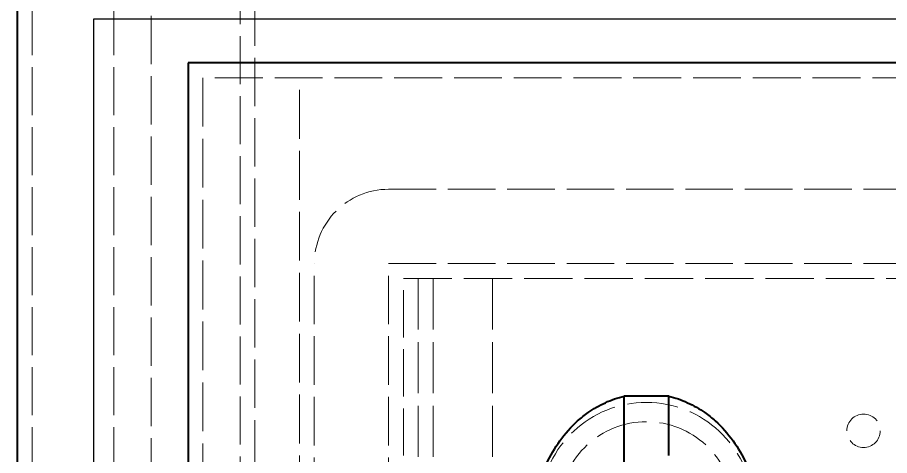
# Model space of a CAD drawing. Header units: millimetres. Extents: x 0 to 2523, y 0 to 1782.
# Drawn here: x 785.3 to 902.8, y 1027.4 to 1086.4 of the extents above; entities that cross this region are included whole.
import ezdxf

# ---------------------------------------------------------------- set-up
doc = ezdxf.new("R2010")
doc.units = ezdxf.units.MM
doc.header["$LTSCALE"] = 3
doc.linetypes.add('DASHED', pattern=[0.2067, 0.1654, -0.0413])
for name, color, linetype, lineweight in [('가려진 것(ISO)', 2, 'DASHED', 18), ('가려진 좁은 것(ISO)', 2, 'DASHED', 18), ('가시적인 것(ISO)', 3, 'Continuous', 40), ('상세 경계(JIS)', 7, 'Continuous', 25)]:
    doc.layers.add(name, color=color, linetype=linetype, lineweight=lineweight)

# ---------------------------------------------------------------- blocks, each defined once
blk = doc.blocks.new('2dDetail0')
at = {"layer": '상세 경계(JIS)', "flags": 128}
blk.add_lwpolyline([(265.179, 284.16), (378.068, 284.16), (378.068, 362.049), (265.179, 362.049), (265.179, 284.16)], dxfattribs=at)

msp = doc.modelspace()

# ---------------------------------------------------------------- linework, layer by layer
at = {"layer": '가려진 것(ISO)', "ltscale": 13.022854}
for p, q in [((787.2766, 435.233), (787.2766, 1291.233)), ((798.2766, 435.233), (798.2766, 1291.233))]:
    msp.add_line(p, q, dxfattribs=at)
at = {"layer": '가려진 것(ISO)', "ltscale": 13.096617}
msp.add_line((803.2766, 1265.233), (803.2766, 461.233), dxfattribs=at)
at = {"layer": '가려진 것(ISO)', "ltscale": 13.03146}
msp.add_line((815.2766, 463.233), (815.2766, 1263.233), dxfattribs=at)
at = {"layer": '가려진 것(ISO)', "ltscale": 13.098612}
msp.add_line((817.2766, 465.233), (817.2766, 1261.233), dxfattribs=at)
at = {"layer": '가려진 것(ISO)', "ltscale": 13.223674}
for p, q in [((810.2766, 1078.233), (810.2766, 873.233)), ((823.2766, 873.233), (823.2766, 1078.233))]:
    msp.add_line(p, q, dxfattribs=at)
at = {"layer": '가려진 것(ISO)', "ltscale": 12.986021}
msp.add_line((1116.2766, 1078.233), (810.2766, 1078.233), dxfattribs=at)
at = {"layer": '가려진 것(ISO)', "ltscale": 12.901145}
for p, q in [((835.2766, 1063.233), (1091.2766, 1063.233)), ((835.2766, 1053.233), (1091.2766, 1053.233))]:
    msp.add_line(p, q, dxfattribs=at)
at = {"layer": '가려진 것(ISO)', "ltscale": 13.155773}
for p, q in [((825.2766, 898.233), (825.2766, 1053.233)), ((835.2766, 898.233), (835.2766, 1053.233))]:
    msp.add_line(p, q, dxfattribs=at)
at = {"layer": '가려진 것(ISO)', "ltscale": 12.816269}
msp.add_line((837.2766, 900.233), (837.2766, 1051.233), dxfattribs=at)
at = {"layer": '가려진 것(ISO)', "ltscale": 13.109228}
msp.add_line((837.2766, 1051.233), (1089.2766, 1051.233), dxfattribs=at)
at = {"layer": '가려진 것(ISO)', "ltscale": 13.822656}
for p, q in [((839.2766, 1051.233), (839.2766, 991.233)), ((849.2766, 1051.233), (849.2766, 991.233))]:
    msp.add_line(p, q, dxfattribs=at)
at = {"layer": '가려진 것(ISO)', "ltscale": 11.399102}
msp.add_circle((899.2766, 1030.733), 2.25, dxfattribs=at)
at = {"layer": '가려진 것(ISO)', "ltscale": 12.665669}
msp.add_arc((835.2766, 1053.233), 10, 90, 180, dxfattribs=at)
at = {"layer": '가려진 것(ISO)', "ltscale": 13.887634}
msp.add_arc((870.0266, 1020.1944), 14.3563, 4.077049, 175.922951, dxfattribs=at)
at = {"layer": '가려진 것(ISO)', "ltscale": 14.144746}
msp.add_arc((870.0266, 1020.1944), 11.7563, 4.505593, 175.494407, dxfattribs=at)
at = {"layer": '가려진 좁은 것(ISO)', "ltscale": 13.822656}
msp.add_line((841.2766, 1051.233), (841.2766, 991.233), dxfattribs=at)
at = {"layer": '가시적인 것(ISO)'}
for p, q in [((785.2766, 433.233), (785.2766, 1293.233)), ((1118.2766, 1080.233), (808.2766, 1080.233)), ((808.2766, 1080.233), (808.2766, 871.233)), ((873.0266, 1035.384), (867.0266, 1035.384)), ((867.0266, 1027.4016), (867.0266, 1035.384)), ((873.0266, 1027.4016), (873.0266, 1035.384)), ((867.0266, 1020.8529), (867.0266, 1027.4016))]:
    msp.add_line(p, q, dxfattribs=at)
for points, knots in [([(856.563, 1026.2979), (857.0665, 1027.3823), (857.6668, 1028.4219), (859.0658, 1030.3628), (859.8624, 1031.2608), (861.1978, 1032.4588), (861.6656, 1032.8326), (862.8879, 1033.6942), (863.6667, 1034.144), (864.8925, 1034.7018), (865.3091, 1034.8677), (866.1583, 1035.1579), (866.5899, 1035.282), (867.0266, 1035.384)], [-1.4373876, -1.4373876, -1.4373876, -1.4373876, -1.07799796, -1.07799796, -0.71829101, -0.71829101, -0.53864198, -0.53864198, -0.26919777, -0.26919777, -0.13451784, -0.13451784, -0.000001, -0.000001, -0.000001, -0.000001]), ([(873.0266, 1035.384), (873.4632, 1035.282), (873.8949, 1035.1579), (874.744, 1034.8677), (875.1607, 1034.7018), (876.3865, 1034.144), (877.1652, 1033.6942), (878.3875, 1032.8327), (878.8553, 1032.4588), (880.1907, 1031.2608), (880.9873, 1030.3628), (882.3863, 1028.4219), (882.9867, 1027.3823), (883.4901, 1026.2979)], [-1.43451955, -1.43451955, -1.43451955, -1.43451955, -1.30026929, -1.30026929, -1.16585639, -1.16585639, -0.89694514, -0.89694514, -0.71765182, -0.71765182, -0.35866508, -0.35866508, -0.000001, -0.000001, -0.000001, -0.000001])]:
    msp.add_open_spline(points, degree=3, knots=knots, dxfattribs=at)

# ---------------------------------------------------------------- block references
at = {"layer": '상세 경계(JIS)', "xscale": 3, "yscale": 3, "zscale": 3}
msp.add_blockref('2dDetail0', (0, 0), dxfattribs=at)

doc.saveas('drawing.dxf')
